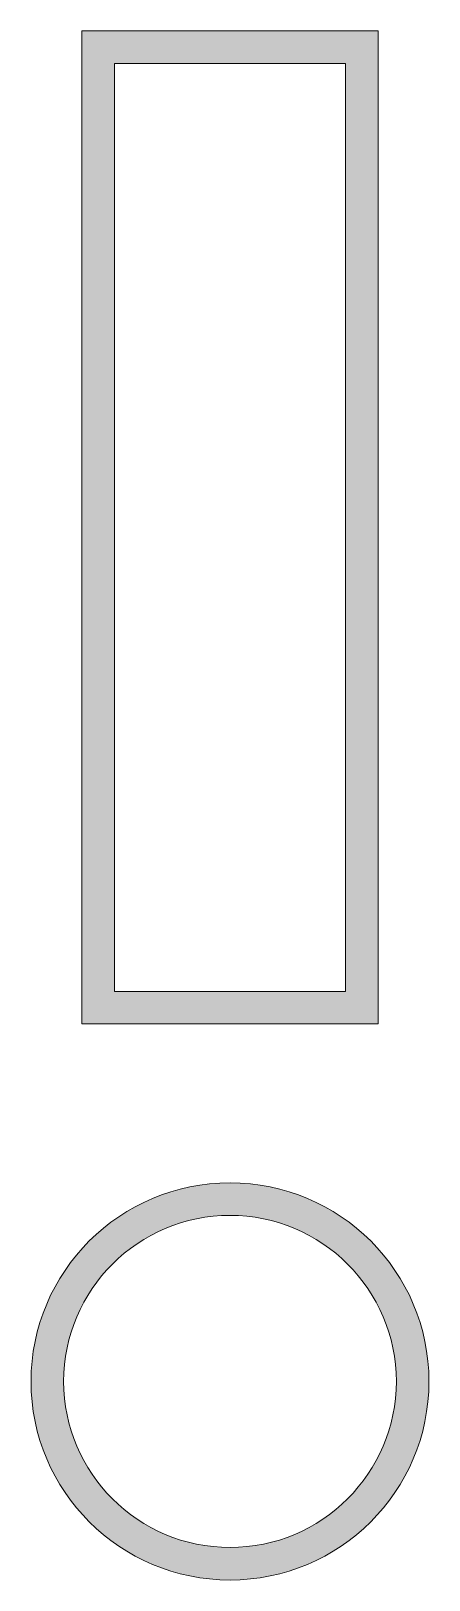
# Model space of a CAD drawing. Header units: centimetres. Extents: x 15 to 31.7, y -14.2 to -9.6.
# Drawn here: x 30.801 to 31.016, y -10.471 to -9.631 of the extents above; entities that cross this region are included whole.
import ezdxf

# ---------------------------------------------------------------- set-up
doc = ezdxf.new("R2010")
doc.units = ezdxf.units.CM
doc.header["$MEASUREMENT"] = 0
doc.layers.add('Layer 1', color=7, linetype='Continuous', lineweight=0)

msp = doc.modelspace()

# ---------------------------------------------------------------- hatches: boundary and pattern name
at = {"layer": 'Layer 1', "true_color": 0x000000, "transparency": 33554687}
h = msp.add_hatch(color=18, dxfattribs=at)
h.dxf.hatch_style = 2
edge = h.paths.add_edge_path()
edge.add_spline(control_points=[(30.9885, -9.63083), (30.9885, -9.63083), (30.82812, -9.63083), (30.82812, -9.63083), (30.82812, -9.63083), (30.82812, -10.16926), (30.82812, -10.16926), (30.82812, -10.16926), (30.9885, -10.16926), (30.9885, -10.16926), (30.9885, -10.16926), (30.9885, -9.63083), (30.9885, -9.63083), (30.9885, -9.63083), (30.9885, -9.63083), (30.9885, -9.63083)], knot_values=[0, 0, 0, 0, 1, 1, 1, 2, 2, 2, 3, 3, 3, 4, 4, 4, 5, 5, 5, 5], degree=3, periodic=0)
edge = h.paths.add_edge_path()
edge.add_spline(control_points=[(30.97086, -9.64847), (30.97086, -9.64847), (30.97086, -10.15162), (30.97086, -10.15162), (30.97086, -10.15162), (30.84576, -10.15162), (30.84576, -10.15162), (30.84576, -10.15162), (30.84576, -9.64847), (30.84576, -9.64847), (30.84576, -9.64847), (30.97086, -9.64847), (30.97086, -9.64847)], knot_values=[0, 0, 0, 0, 1, 1, 1, 2, 2, 2, 3, 3, 3, 4, 4, 4, 4], degree=3, periodic=0)
edge.add_line((30.97086, -9.64847), (30.97086, -9.64847))
h = msp.add_hatch(color=18, dxfattribs=at)
h.dxf.hatch_style = 2
edge = h.paths.add_edge_path()
edge.add_spline(control_points=[(30.90831, -10.25541), (30.84883, -10.25541), (30.80062, -10.30362), (30.80062, -10.36309), (30.80062, -10.42257), (30.84883, -10.47078), (30.90831, -10.47078), (30.96778, -10.47078), (31.01599, -10.42257), (31.01599, -10.36309), (31.01599, -10.30362), (30.96778, -10.25541), (30.90831, -10.25541), (30.90831, -10.25541), (30.90831, -10.25541), (30.90831, -10.25541)], knot_values=[0, 0, 0, 0, 1, 1, 1, 2, 2, 2, 3, 3, 3, 4, 4, 4, 5, 5, 5, 5], degree=3, periodic=0)
edge = h.paths.add_edge_path()
edge.add_spline(control_points=[(30.90831, -10.27305), (30.95796, -10.27305), (30.99835, -10.31344), (30.99835, -10.36309), (30.99835, -10.41275), (30.95796, -10.45314), (30.90831, -10.45314), (30.85865, -10.45314), (30.81826, -10.41275), (30.81826, -10.36309), (30.81826, -10.31344), (30.85865, -10.27305), (30.90831, -10.27305)], knot_values=[0, 0, 0, 0, 1, 1, 1, 2, 2, 2, 3, 3, 3, 4, 4, 4, 4], degree=3, periodic=0)
edge.add_line((30.90831, -10.27305), (30.90831, -10.27305))

# ---------------------------------------------------------------- linework, layer by layer
at = {"layer": 'Layer 1'}
for points, knots in [([(30.9885, -9.63083), (30.9885, -9.63083), (30.82812, -9.63083), (30.82812, -9.63083), (30.82812, -9.63083), (30.82812, -10.16926), (30.82812, -10.16926), (30.82812, -10.16926), (30.9885, -10.16926), (30.9885, -10.16926), (30.9885, -10.16926), (30.9885, -9.63083), (30.9885, -9.63083), (30.9885, -9.63083), (30.9885, -9.63083), (30.9885, -9.63083)], [0, 0, 0, 0, 1, 1, 1, 2, 2, 2, 3, 3, 3, 4, 4, 4, 5, 5, 5, 5]), ([(30.97086, -9.64847), (30.97086, -9.64847), (30.97086, -10.15162), (30.97086, -10.15162), (30.97086, -10.15162), (30.84576, -10.15162), (30.84576, -10.15162), (30.84576, -10.15162), (30.84576, -9.64847), (30.84576, -9.64847), (30.84576, -9.64847), (30.97086, -9.64847), (30.97086, -9.64847)], [0, 0, 0, 0, 1, 1, 1, 2, 2, 2, 3, 3, 3, 4, 4, 4, 4]), ([(30.90831, -10.25541), (30.84883, -10.25541), (30.80062, -10.30362), (30.80062, -10.36309), (30.80062, -10.42257), (30.84883, -10.47078), (30.90831, -10.47078), (30.96778, -10.47078), (31.01599, -10.42257), (31.01599, -10.36309), (31.01599, -10.30362), (30.96778, -10.25541), (30.90831, -10.25541), (30.90831, -10.25541), (30.90831, -10.25541), (30.90831, -10.25541)], [0, 0, 0, 0, 1, 1, 1, 2, 2, 2, 3, 3, 3, 4, 4, 4, 5, 5, 5, 5]), ([(30.90831, -10.27305), (30.95796, -10.27305), (30.99835, -10.31344), (30.99835, -10.36309), (30.99835, -10.41275), (30.95796, -10.45314), (30.90831, -10.45314), (30.85865, -10.45314), (30.81826, -10.41275), (30.81826, -10.36309), (30.81826, -10.31344), (30.85865, -10.27305), (30.90831, -10.27305)], [0, 0, 0, 0, 1, 1, 1, 2, 2, 2, 3, 3, 3, 4, 4, 4, 4])]:
    msp.add_open_spline(points, degree=3, knots=knots, dxfattribs=at)

doc.saveas('drawing.dxf')
